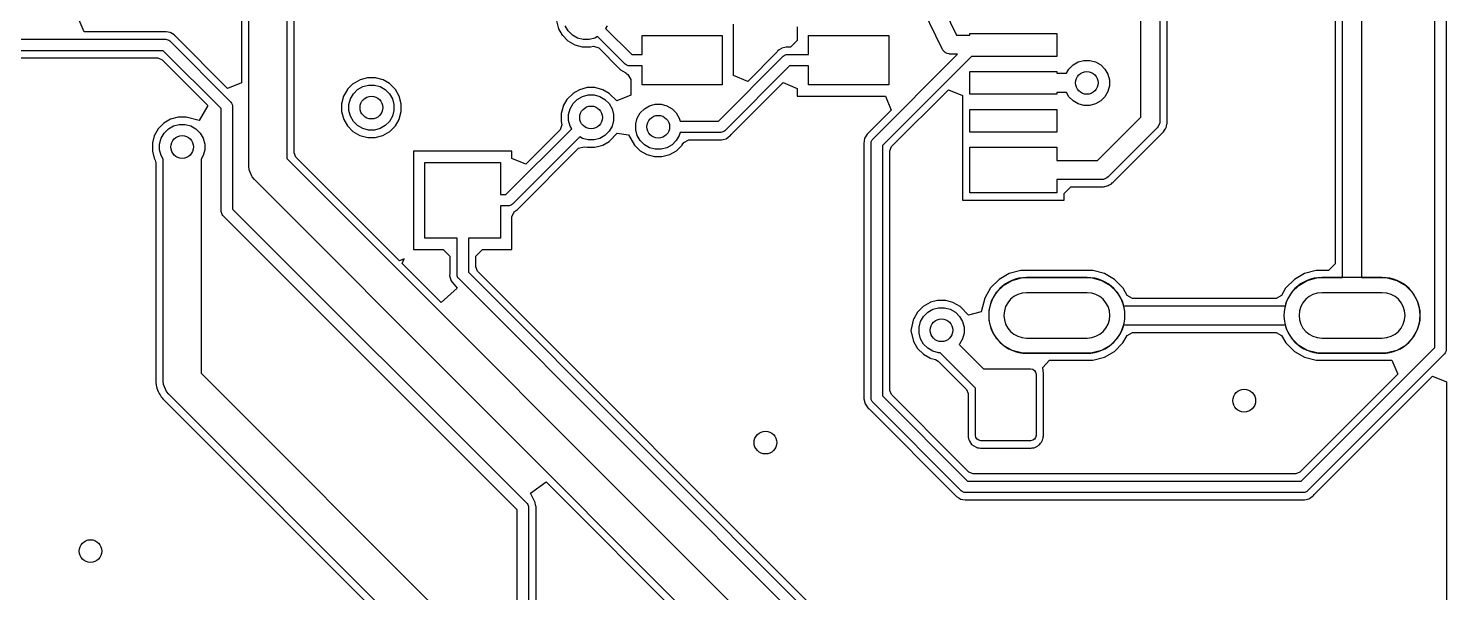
# Model space of a CAD drawing. Header units: inches. Extents: x 3.92 to 7.78, y -6.06 to -2.2.
# Drawn here: x 7.038 to 7.776, y -4.409 to -4.115 of the extents above; entities that cross this region are included whole.
import ezdxf

# ---------------------------------------------------------------- set-up
doc = ezdxf.new("R2010")
doc.units = ezdxf.units.IN
doc.header["$MEASUREMENT"] = 0
doc.layers.add('F.Cu', color=13, linetype='CONTINUOUS', true_color=0xc83434)

msp = doc.modelspace()

# ---------------------------------------------------------------- linework, layer by layer
at = {"layer": 'F.Cu', "linetype": 'CONTINUOUS'}
for p, q in [((7.7695, -4.28119), (7.7695, -3.84653)), ((7.7754, -3.84531), (7.7754, -4.28241)), ((7.17225, -3.87293), (7.17225, -4.18293)), ((7.14878, -3.87984), (7.14878, -4.14366)), ((7.15256, -4.18701), (7.15256, -3.87701)), ((7.17606, -4.15457), (7.17606, -3.94268)), ((7.7176, -3.96862), (7.7176, -4.2378)), ((7.72138, -4.23738), (7.72138, -3.969)), ((7.73138, -3.97107), (7.73138, -4.23738)), ((7.62644, -4.0195), (7.62644, -4.16358)), ((7.63028, -4.16374), (7.63028, -4.01917)), ((7.61644, -4.16151), (7.61644, -4.02157)), ((7.51315, -4.126), (7.49419, -4.08712)), ((7.50526, -4.08736), (7.52065, -4.11894)), ((7.06681, -4.11724), (7.06378, -4.10996)), ((7.31252, -4.11154), (7.31362, -4.11559)), ((7.31362, -4.11559), (7.31551, -4.11886)), ((7.31866, -4.11665), (7.31712, -4.11398)), ((7.33894, -4.11398), (7.33813, -4.11539)), ((7.33813, -4.11539), (7.35167, -4.12894)), ((7.40472, -4.13988), (7.40472, -4.11319)), ((7.4378, -4.11453), (7.4378, -4.12165)), ((6.94793, -4.12106), (7.10928, -4.12106)), ((7.10862, -4.11724), (7.06681, -4.11724)), ((7.10921, -4.1172), (7.10862, -4.11724)), ((7.10933, -4.1172), (7.10921, -4.1172)), ((7.10928, -4.12106), (7.10985, -4.12112)), ((7.10949, -4.11724), (7.10933, -4.1172)), ((7.11161, -4.1176), (7.10949, -4.11724)), ((7.10985, -4.12112), (7.11092, -4.12156)), ((7.11092, -4.12156), (7.11092, -4.12156)), ((7.11092, -4.12156), (7.11136, -4.12193)), ((7.11136, -4.12193), (7.14322, -4.15378)), ((7.11169, -4.1176), (7.11161, -4.1176)), ((7.11201, -4.11772), (7.11169, -4.1176)), ((7.11283, -4.11827), (7.11201, -4.11772)), ((7.1137, -4.11878), (7.11283, -4.11827)), ((7.11398, -4.11906), (7.1137, -4.11878)), ((7.11406, -4.11917), (7.11398, -4.11906)), ((7.11433, -4.11949), (7.11406, -4.11917)), ((7.1415, -4.14669), (7.11433, -4.11949)), ((7.31551, -4.11886), (7.31563, -4.11898)), ((7.31563, -4.11898), (7.31843, -4.12181)), ((7.31843, -4.12181), (7.32213, -4.12398)), ((7.32084, -4.11883), (7.31866, -4.11665)), ((7.32351, -4.12038), (7.32084, -4.11883)), ((7.32649, -4.12117), (7.32351, -4.12038)), ((7.32957, -4.12117), (7.32649, -4.12117)), ((7.33255, -4.12038), (7.32957, -4.12117)), ((7.33395, -4.11957), (7.33255, -4.12038)), ((7.34836, -4.13398), (7.33395, -4.11957)), ((7.35709, -4.12894), (7.35709, -4.11909)), ((7.35709, -4.11909), (7.39882, -4.11909)), ((7.39882, -4.11909), (7.39882, -4.14469)), ((7.4378, -4.12165), (7.43433, -4.12512)), ((7.4437, -4.12894), (7.4437, -4.11909)), ((7.4437, -4.11909), (7.48543, -4.11909)), ((7.48543, -4.11909), (7.48543, -4.14469)), ((7.52065, -4.11894), (7.52756, -4.11898)), ((7.52756, -4.11898), (7.52756, -4.11811)), ((7.52756, -4.11811), (7.57283, -4.11811)), ((7.57283, -4.11811), (7.57283, -4.12992)), ((7.10805, -4.12697), (6.94793, -4.12697)), ((7.01693, -4.13075), (7.10524, -4.13075)), ((7.10524, -4.13075), (7.1074, -4.13165)), ((7.13818, -4.15709), (7.10805, -4.12697)), ((7.32213, -4.12398), (7.32594, -4.12496)), ((7.32594, -4.12496), (7.3302, -4.12496)), ((7.3302, -4.12496), (7.33181, -4.12469)), ((7.33181, -4.12469), (7.33453, -4.12555)), ((7.33453, -4.12555), (7.34539, -4.13642)), ((7.35167, -4.12894), (7.35709, -4.12894)), ((7.39675, -4.16356), (7.43051, -4.1298)), ((7.42705, -4.12791), (7.41201, -4.14291)), ((7.42736, -4.12752), (7.42705, -4.12791)), ((7.42752, -4.12728), (7.42736, -4.12752)), ((7.42772, -4.12709), (7.42752, -4.12728)), ((7.42843, -4.12661), (7.42772, -4.12709)), ((7.42957, -4.12575), (7.42843, -4.12661)), ((7.42984, -4.12563), (7.42957, -4.12575)), ((7.43134, -4.12531), (7.42984, -4.12563)), ((7.43051, -4.1298), (7.43096, -4.12943)), ((7.43096, -4.12943), (7.43171, -4.12912)), ((7.43138, -4.12528), (7.43134, -4.12531)), ((7.43205, -4.12512), (7.43138, -4.12528)), ((7.43171, -4.12912), (7.43202, -4.12899)), ((7.43202, -4.12899), (7.4326, -4.12894)), ((7.43433, -4.12512), (7.43205, -4.12512)), ((7.4326, -4.12894), (7.4437, -4.12894)), ((7.47712, -4.17288), (7.52122, -4.12879)), ((7.52843, -4.12992), (7.48216, -4.1762)), ((7.51342, -4.12644), (7.51315, -4.126)), ((7.51346, -4.12656), (7.51342, -4.12644)), ((7.51353, -4.12663), (7.51346, -4.12656)), ((7.51365, -4.12682), (7.51353, -4.12663)), ((7.51425, -4.12736), (7.51365, -4.12682)), ((7.51482, -4.12792), (7.51425, -4.12736)), ((7.51497, -4.12799), (7.51482, -4.12792)), ((7.51509, -4.1281), (7.51497, -4.12799)), ((7.51585, -4.12836), (7.51509, -4.1281)), ((7.51659, -4.12867), (7.51585, -4.12836)), ((7.51682, -4.12869), (7.51659, -4.12867)), ((7.51691, -4.12872), (7.51682, -4.12869)), ((7.51704, -4.12871), (7.51691, -4.12872)), ((7.51755, -4.12877), (7.51704, -4.12871)), ((7.52122, -4.12879), (7.51755, -4.12877)), ((7.57283, -4.12992), (7.52843, -4.12992)), ((7.1074, -4.13165), (7.13118, -4.15547)), ((7.34539, -4.13642), (7.34579, -4.13689)), ((7.34579, -4.13689), (7.34583, -4.13697)), ((7.34583, -4.13697), (7.34858, -4.13854)), ((7.34881, -4.13434), (7.34836, -4.13398)), ((7.34858, -4.13854), (7.34866, -4.1387)), ((7.34866, -4.1387), (7.34969, -4.13933)), ((7.34951, -4.13463), (7.34881, -4.13434)), ((7.34881, -4.13434), (7.34881, -4.13434)), ((7.34881, -4.13434), (7.34881, -4.13434)), ((7.34987, -4.13479), (7.34951, -4.13463)), ((7.35045, -4.13484), (7.34987, -4.13479)), ((7.34987, -4.13479), (7.34987, -4.13479)), ((7.34987, -4.13479), (7.34987, -4.13479)), ((7.35709, -4.13484), (7.35045, -4.13484)), ((7.35709, -4.14469), (7.35709, -4.13484)), ((7.43382, -4.13484), (7.40006, -4.1686)), ((7.4437, -4.13484), (7.43382, -4.13484)), ((7.4437, -4.14469), (7.4437, -4.13484)), ((7.52756, -4.14961), (7.52756, -4.1378)), ((7.52756, -4.1378), (7.57283, -4.1378)), ((7.57283, -4.1378), (7.57283, -4.1387)), ((7.57283, -4.1387), (7.57781, -4.1387)), ((7.57781, -4.1387), (7.57907, -4.13651)), ((7.57907, -4.13651), (7.58125, -4.13433)), ((7.58125, -4.13433), (7.58392, -4.13279)), ((7.58392, -4.13279), (7.5869, -4.13199)), ((7.5869, -4.13199), (7.58999, -4.13199)), ((7.58999, -4.13199), (7.59296, -4.13279)), ((7.59296, -4.13279), (7.59563, -4.13433)), ((7.59563, -4.13433), (7.59782, -4.13651)), ((7.59782, -4.13651), (7.59936, -4.13918)), ((7.14878, -4.14366), (7.1415, -4.14669)), ((7.20646, -4.14437), (7.20386, -4.14705)), ((7.20677, -4.14413), (7.20646, -4.14437)), ((7.21039, -4.14205), (7.20677, -4.14413)), ((7.2091, -4.14718), (7.21177, -4.14564)), ((7.21421, -4.14106), (7.21039, -4.14205)), ((7.21177, -4.14564), (7.21475, -4.14484)), ((7.21839, -4.14106), (7.21421, -4.14106)), ((7.21475, -4.14484), (7.21783, -4.14484)), ((7.21783, -4.14484), (7.22081, -4.14564)), ((7.22232, -4.14209), (7.21839, -4.14106)), ((7.22081, -4.14564), (7.22348, -4.14718)), ((7.22236, -4.14209), (7.22232, -4.14209)), ((7.22571, -4.14406), (7.22236, -4.14209)), ((7.22874, -4.14709), (7.22571, -4.14406)), ((7.34969, -4.13933), (7.35118, -4.14201)), ((7.35118, -4.14201), (7.35118, -4.15008)), ((7.39882, -4.14469), (7.35709, -4.14469)), ((7.40343, -4.17059), (7.43051, -4.14354)), ((7.41201, -4.14291), (7.40472, -4.13988)), ((7.43051, -4.14354), (7.4378, -4.14657)), ((7.48543, -4.14469), (7.4437, -4.14469)), ((7.59936, -4.13918), (7.60015, -4.14216)), ((7.60015, -4.14524), (7.59936, -4.14822)), ((7.60015, -4.14216), (7.60015, -4.14524)), ((7.20185, -4.15059), (7.20079, -4.15457)), ((7.20386, -4.14709), (7.20185, -4.15059)), ((7.20386, -4.14705), (7.20386, -4.14709)), ((7.20458, -4.15501), (7.20538, -4.15203)), ((7.20538, -4.15203), (7.20692, -4.14936)), ((7.20692, -4.14936), (7.2091, -4.14718)), ((7.22348, -4.14718), (7.22566, -4.14936)), ((7.22566, -4.14936), (7.2272, -4.15203)), ((7.2272, -4.15203), (7.228, -4.15501)), ((7.22882, -4.1472), (7.22874, -4.14709)), ((7.23075, -4.15059), (7.22882, -4.1472)), ((7.23181, -4.15457), (7.23075, -4.15059)), ((7.31799, -4.15232), (7.3161, -4.15571)), ((7.31811, -4.15217), (7.31799, -4.15232)), ((7.32102, -4.14933), (7.31811, -4.15217)), ((7.3211, -4.14925), (7.32102, -4.14933)), ((7.32457, -4.14724), (7.3211, -4.14925)), ((7.32119, -4.15449), (7.32337, -4.15231)), ((7.32337, -4.15231), (7.32604, -4.15077)), ((7.32854, -4.14618), (7.32457, -4.14724)), ((7.32604, -4.15077), (7.32902, -4.14997)), ((7.33252, -4.14618), (7.32854, -4.14618)), ((7.32902, -4.14997), (7.3321, -4.14997)), ((7.3321, -4.14997), (7.33508, -4.15077)), ((7.33661, -4.14728), (7.33252, -4.14618)), ((7.33508, -4.15077), (7.33775, -4.15231)), ((7.34004, -4.14925), (7.33661, -4.14728)), ((7.33775, -4.15231), (7.33993, -4.15449)), ((7.3439, -4.15311), (7.34004, -4.14925)), ((7.35118, -4.15008), (7.3439, -4.15311)), ((7.4378, -4.14657), (7.4378, -4.15059)), ((7.4378, -4.15059), (7.4837, -4.15059)), ((7.4837, -4.15059), (7.48673, -4.15787)), ((7.48689, -4.17681), (7.5165, -4.14724)), ((7.5165, -4.14724), (7.52378, -4.15028)), ((7.52378, -4.15028), (7.52378, -4.20461)), ((7.57283, -4.14961), (7.52756, -4.14961)), ((7.57781, -4.1487), (7.57283, -4.1487)), ((7.57283, -4.1487), (7.57283, -4.14961)), ((7.57907, -4.15089), (7.57781, -4.1487)), ((7.58125, -4.15307), (7.57907, -4.15089)), ((7.58392, -4.15461), (7.58125, -4.15307)), ((7.59563, -4.15307), (7.59296, -4.15461)), ((7.59782, -4.15089), (7.59563, -4.15307)), ((7.59936, -4.14822), (7.59782, -4.15089)), ((7.13118, -4.15547), (7.12669, -4.16331)), ((7.13818, -4.2105), (7.13818, -4.15709)), ((7.14322, -4.15378), (7.14359, -4.15423)), ((7.14359, -4.15423), (7.14403, -4.15529)), ((7.14403, -4.15529), (7.14408, -4.15587)), ((7.14408, -4.15587), (7.14408, -4.20928)), ((7.17606, -4.18012), (7.17606, -4.15457)), ((7.20079, -4.15457), (7.20079, -4.15858)), ((7.20079, -4.15858), (7.20189, -4.16268)), ((7.20458, -4.15809), (7.20458, -4.15501)), ((7.20538, -4.16107), (7.20458, -4.15809)), ((7.228, -4.15809), (7.2272, -4.16107)), ((7.228, -4.15501), (7.228, -4.15809)), ((7.23075, -4.16252), (7.23181, -4.15858)), ((7.23181, -4.15858), (7.23181, -4.15457)), ((7.31602, -4.15591), (7.31508, -4.15969)), ((7.31508, -4.15969), (7.31508, -4.16382)), ((7.3161, -4.15571), (7.31602, -4.15591)), ((7.31885, -4.16014), (7.31965, -4.15716)), ((7.31885, -4.16322), (7.31885, -4.16014)), ((7.31965, -4.15716), (7.32119, -4.15449)), ((7.33993, -4.15449), (7.34147, -4.15716)), ((7.34147, -4.15716), (7.34227, -4.16014)), ((7.34227, -4.16014), (7.34227, -4.16322)), ((7.3546, -4.162), (7.35614, -4.15933)), ((7.35614, -4.15933), (7.35832, -4.15715)), ((7.35832, -4.15715), (7.36099, -4.1556)), ((7.36099, -4.1556), (7.36397, -4.15481)), ((7.36397, -4.15481), (7.36705, -4.15481)), ((7.36705, -4.15481), (7.37003, -4.1556)), ((7.37003, -4.1556), (7.3727, -4.15715)), ((7.3727, -4.15715), (7.37488, -4.15933)), ((7.37488, -4.15933), (7.37642, -4.162)), ((7.48673, -4.15787), (7.47472, -4.16988)), ((7.52756, -4.16929), (7.52756, -4.15748)), ((7.52756, -4.15748), (7.57284, -4.15748)), ((7.57284, -4.15748), (7.57284, -4.16929)), ((7.5869, -4.15541), (7.58392, -4.15461)), ((7.58999, -4.15541), (7.5869, -4.15541)), ((7.59296, -4.15461), (7.58999, -4.15541)), ((7.10543, -4.16752), (7.10335, -4.17118)), ((7.10839, -4.16457), (7.10543, -4.16752)), ((7.11181, -4.16256), (7.10839, -4.16457)), ((7.10848, -4.16983), (7.11066, -4.16765)), ((7.11066, -4.16765), (7.11333, -4.16611)), ((7.11575, -4.16154), (7.11181, -4.16256)), ((7.11333, -4.16611), (7.1163, -4.16531)), ((7.11992, -4.16154), (7.11575, -4.16154)), ((7.1163, -4.16531), (7.11939, -4.16531)), ((7.11939, -4.16531), (7.12237, -4.16611)), ((7.12669, -4.16331), (7.11992, -4.16154)), ((7.12237, -4.16611), (7.12504, -4.16765)), ((7.12504, -4.16765), (7.12722, -4.16983)), ((7.20189, -4.16268), (7.20193, -4.16272)), ((7.20193, -4.16272), (7.20382, -4.16598)), ((7.20382, -4.16598), (7.20398, -4.16614)), ((7.20398, -4.16614), (7.20669, -4.1689)), ((7.20692, -4.16374), (7.20538, -4.16107)), ((7.2091, -4.16592), (7.20692, -4.16374)), ((7.21177, -4.16746), (7.2091, -4.16592)), ((7.21475, -4.16826), (7.21177, -4.16746)), ((7.22081, -4.16746), (7.21783, -4.16826)), ((7.22348, -4.16592), (7.22081, -4.16746)), ((7.22566, -4.16374), (7.22348, -4.16592)), ((7.2272, -4.16107), (7.22566, -4.16374)), ((7.22583, -4.1689), (7.22862, -4.16618)), ((7.22862, -4.16618), (7.22878, -4.16598)), ((7.22878, -4.16598), (7.23067, -4.16272)), ((7.23067, -4.16272), (7.23075, -4.16252)), ((7.2863, -4.20177), (7.32046, -4.16761)), ((7.31449, -4.16819), (7.29665, -4.18602)), ((7.31535, -4.16547), (7.31449, -4.16819)), ((7.31508, -4.16382), (7.31535, -4.16547)), ((7.31965, -4.1662), (7.31885, -4.16322)), ((7.32046, -4.16761), (7.31965, -4.1662)), ((7.34147, -4.1662), (7.33993, -4.16887)), ((7.34227, -4.16322), (7.34147, -4.1662)), ((7.3538, -4.16497), (7.3546, -4.162)), ((7.3538, -4.16806), (7.3538, -4.16497)), ((7.3546, -4.17104), (7.3538, -4.16806)), ((7.37642, -4.162), (7.37684, -4.16356)), ((7.37684, -4.16356), (7.39675, -4.16356)), ((7.59398, -4.18398), (7.61644, -4.16151)), ((7.62498, -4.16712), (7.59958, -4.19251)), ((7.6256, -4.16636), (7.62498, -4.16712)), ((7.62634, -4.16456), (7.6256, -4.16636)), ((7.62644, -4.16358), (7.62634, -4.16456)), ((7.62634, -4.16456), (7.62634, -4.16456)), ((7.6287, -4.1685), (7.62933, -4.1676)), ((7.62933, -4.1676), (7.62949, -4.1672)), ((7.62949, -4.1672), (7.62965, -4.16689)), ((7.62965, -4.16689), (7.62969, -4.16685)), ((7.62969, -4.16685), (7.62984, -4.16618)), ((7.62984, -4.16618), (7.62992, -4.16587)), ((7.62992, -4.16587), (7.63012, -4.1652)), ((7.63012, -4.1652), (7.63016, -4.16504)), ((7.63016, -4.165), (7.6302, -4.16457)), ((7.63016, -4.16504), (7.63016, -4.165)), ((7.6302, -4.16457), (7.63024, -4.16425)), ((7.63024, -4.16425), (7.63028, -4.16374)), ((7.10335, -4.17118), (7.10236, -4.17492)), ((7.10236, -4.17492), (7.10236, -4.17925)), ((7.10614, -4.17548), (7.10693, -4.1725)), ((7.10614, -4.17857), (7.10614, -4.17548)), ((7.10693, -4.1725), (7.10848, -4.16983)), ((7.12722, -4.16983), (7.12876, -4.1725)), ((7.12876, -4.1725), (7.12956, -4.17548)), ((7.12956, -4.17548), (7.12956, -4.17857)), ((7.20669, -4.1689), (7.21028, -4.17098)), ((7.21028, -4.17098), (7.21441, -4.17209)), ((7.21441, -4.17209), (7.21827, -4.17209)), ((7.21783, -4.16826), (7.21475, -4.16826)), ((7.21827, -4.17209), (7.22228, -4.17102)), ((7.22228, -4.17102), (7.22583, -4.1689)), ((7.32463, -4.17178), (7.28961, -4.20681)), ((7.32604, -4.17259), (7.32463, -4.17178)), ((7.32902, -4.17339), (7.32604, -4.17259)), ((7.3321, -4.17339), (7.32902, -4.17339)), ((7.33508, -4.17259), (7.3321, -4.17339)), ((7.33775, -4.17105), (7.33508, -4.17259)), ((7.33669, -4.17606), (7.34, -4.17417)), ((7.33993, -4.16887), (7.33775, -4.17105)), ((7.34, -4.17417), (7.34004, -4.17413)), ((7.34004, -4.17413), (7.34413, -4.16992)), ((7.34413, -4.16992), (7.35, -4.17063)), ((7.35, -4.17063), (7.35307, -4.17602)), ((7.35614, -4.17371), (7.3546, -4.17104)), ((7.35832, -4.17589), (7.35614, -4.17371)), ((7.37488, -4.17371), (7.3727, -4.17589)), ((7.37642, -4.17104), (7.37488, -4.17371)), ((7.37684, -4.16947), (7.37642, -4.17104)), ((7.39797, -4.16947), (7.37684, -4.16947)), ((7.37799, -4.17594), (7.37886, -4.17465)), ((7.37886, -4.17465), (7.38146, -4.17327)), ((7.38146, -4.17327), (7.39787, -4.17327)), ((7.39787, -4.17327), (7.39815, -4.17331)), ((7.39855, -4.16941), (7.39797, -4.16947)), ((7.39815, -4.17331), (7.39846, -4.17327)), ((7.39846, -4.17327), (7.39921, -4.17311)), ((7.39961, -4.16897), (7.39855, -4.16941)), ((7.39921, -4.17311), (7.39925, -4.17307)), ((7.39925, -4.17307), (7.40075, -4.17276)), ((7.40006, -4.1686), (7.39961, -4.16897)), ((7.40075, -4.17276), (7.40098, -4.17264)), ((7.40098, -4.17264), (7.40169, -4.17209)), ((7.40169, -4.17209), (7.40181, -4.17201)), ((7.40181, -4.17201), (7.4028, -4.1713)), ((7.4028, -4.1713), (7.40303, -4.17106)), ((7.40303, -4.17106), (7.40343, -4.17059)), ((7.47283, -4.1724), (7.4724, -4.1752)), ((7.4724, -4.1752), (7.4724, -4.17524)), ((7.4724, -4.17524), (7.47248, -4.17575)), ((7.47331, -4.17177), (7.47283, -4.1724)), ((7.47409, -4.17039), (7.47331, -4.17177)), ((7.47441, -4.17016), (7.47409, -4.17039)), ((7.47472, -4.16988), (7.47441, -4.17016)), ((7.47626, -4.17497), (7.47631, -4.1744)), ((7.47626, -4.30765), (7.47626, -4.17497)), ((7.47631, -4.1744), (7.47675, -4.17333)), ((7.47675, -4.17333), (7.47712, -4.17288)), ((7.57284, -4.16929), (7.52756, -4.16929)), ((7.6022, -4.19531), (7.62803, -4.16949)), ((7.62803, -4.16949), (7.62827, -4.16921)), ((7.62827, -4.16921), (7.62858, -4.1687)), ((7.62858, -4.1687), (7.6287, -4.1685)), ((7.10236, -4.17925), (7.10335, -4.18287)), ((7.10335, -4.18287), (7.10386, -4.18386)), ((7.10693, -4.18154), (7.10614, -4.17857)), ((7.108, -4.1834), (7.10693, -4.18154)), ((7.12876, -4.18154), (7.12769, -4.1834)), ((7.12956, -4.17857), (7.12876, -4.18154)), ((7.17225, -4.18293), (7.47822, -4.48891)), ((7.17697, -4.18228), (7.17606, -4.18012)), ((7.23091, -4.23622), (7.17697, -4.18228)), ((7.28937, -4.17913), (7.23819, -4.17913)), ((7.23819, -4.17913), (7.23819, -4.23031)), ((7.28937, -4.18299), (7.28937, -4.17913)), ((7.29665, -4.18602), (7.28937, -4.18299)), ((7.29299, -4.20878), (7.32409, -4.17772)), ((7.32409, -4.17772), (7.32693, -4.17689)), ((7.32693, -4.17689), (7.32854, -4.1772)), ((7.32854, -4.1772), (7.33244, -4.1772)), ((7.33244, -4.1772), (7.33661, -4.1761)), ((7.33661, -4.1761), (7.33669, -4.17606)), ((7.35307, -4.17602), (7.35315, -4.1761)), ((7.35315, -4.1761), (7.35575, -4.17874)), ((7.35575, -4.17874), (7.3561, -4.17902)), ((7.3561, -4.17902), (7.35949, -4.18094)), ((7.36099, -4.17743), (7.35832, -4.17589)), ((7.35949, -4.18094), (7.36362, -4.18205)), ((7.36397, -4.17823), (7.36099, -4.17743)), ((7.36362, -4.18205), (7.3674, -4.18205)), ((7.36705, -4.17823), (7.36397, -4.17823)), ((7.37003, -4.17743), (7.36705, -4.17823)), ((7.3674, -4.18205), (7.37154, -4.18094)), ((7.3727, -4.17589), (7.37003, -4.17743)), ((7.37154, -4.18094), (7.37492, -4.17902)), ((7.37492, -4.17902), (7.37528, -4.17874)), ((7.37528, -4.17874), (7.37787, -4.1761)), ((7.37787, -4.1761), (7.37799, -4.17594)), ((7.47248, -4.17575), (7.47248, -4.30728)), ((7.48216, -4.1762), (7.48216, -4.30643)), ((7.48598, -4.17898), (7.48689, -4.17681)), ((7.48598, -4.30358), (7.48598, -4.17898)), ((7.52756, -4.20079), (7.52756, -4.17717)), ((7.52756, -4.17717), (7.57284, -4.17717)), ((7.57284, -4.17717), (7.57284, -4.18398)), ((7.10386, -4.18386), (7.10421, -4.18528)), ((7.10421, -4.18528), (7.10421, -4.29937)), ((7.108, -4.29861), (7.108, -4.1834)), ((7.12769, -4.1834), (7.12769, -4.29453)), ((7.15275, -4.18893), (7.15256, -4.18701)), ((7.15326, -4.19016), (7.15275, -4.18893)), ((7.15275, -4.18893), (7.15275, -4.18893)), ((7.15275, -4.18893), (7.15275, -4.18893)), ((7.15275, -4.18893), (7.15275, -4.18893)), ((7.15409, -4.19217), (7.15326, -4.19016)), ((7.24409, -4.22441), (7.24409, -4.18504)), ((7.24409, -4.18504), (7.28346, -4.18504)), ((7.28346, -4.18504), (7.28346, -4.20177)), ((7.57284, -4.18398), (7.59398, -4.18398)), ((7.15422, -4.19248), (7.15409, -4.19217)), ((7.15545, -4.19397), (7.15422, -4.19248)), ((7.15422, -4.19248), (7.15422, -4.19248)), ((7.46142, -4.49994), (7.15545, -4.19397)), ((7.59605, -4.19398), (7.57284, -4.19398)), ((7.57284, -4.19398), (7.57284, -4.20079)), ((7.59702, -4.19388), (7.59605, -4.19398)), ((7.59822, -4.19339), (7.59702, -4.19388)), ((7.59702, -4.19388), (7.59702, -4.19388)), ((7.59705, -4.19776), (7.59764, -4.1976)), ((7.59764, -4.1976), (7.59776, -4.1976)), ((7.59776, -4.1976), (7.59843, -4.19748)), ((7.59883, -4.19313), (7.59822, -4.19339)), ((7.59843, -4.19748), (7.59898, -4.19728)), ((7.59958, -4.19251), (7.59883, -4.19313)), ((7.59883, -4.19313), (7.59883, -4.19313)), ((7.59898, -4.19728), (7.59933, -4.19713)), ((7.59933, -4.19713), (7.59961, -4.19705)), ((7.59961, -4.19705), (7.6, -4.19677)), ((7.6, -4.19677), (7.60051, -4.19646)), ((7.60051, -4.19646), (7.60122, -4.19614)), ((7.60122, -4.19614), (7.6013, -4.1961)), ((7.6013, -4.1961), (7.60165, -4.19575)), ((7.60165, -4.19575), (7.60205, -4.19543)), ((7.60205, -4.19543), (7.6022, -4.19531)), ((7.28346, -4.20177), (7.2863, -4.20177)), ((7.52378, -4.20461), (7.57665, -4.20461)), ((7.57284, -4.20079), (7.52756, -4.20079)), ((7.57665, -4.20126), (7.58012, -4.1978)), ((7.57665, -4.20461), (7.57665, -4.20126)), ((7.58012, -4.1978), (7.59618, -4.1978)), ((7.59618, -4.1978), (7.59646, -4.19776)), ((7.59646, -4.19776), (7.59705, -4.19776)), ((7.13823, -4.21108), (7.13818, -4.2105)), ((7.13867, -4.21214), (7.13823, -4.21108)), ((7.13904, -4.21259), (7.13867, -4.21214)), ((7.14408, -4.20928), (7.29723, -4.36242)), ((7.28752, -4.20768), (7.28346, -4.20768)), ((7.28346, -4.20768), (7.28346, -4.22441)), ((7.2881, -4.20762), (7.28752, -4.20768)), ((7.28916, -4.20718), (7.2881, -4.20762)), ((7.2881, -4.20762), (7.2881, -4.20762)), ((7.2881, -4.20762), (7.2881, -4.20762)), ((7.28961, -4.20681), (7.28916, -4.20718)), ((7.28937, -4.21323), (7.29075, -4.21063)), ((7.29075, -4.21063), (7.29228, -4.20957)), ((7.29228, -4.20957), (7.29268, -4.20921)), ((7.29268, -4.20917), (7.29299, -4.20878)), ((7.29268, -4.20921), (7.29268, -4.20917)), ((7.29219, -4.36573), (7.13904, -4.21259)), ((7.28937, -4.23031), (7.28937, -4.21323)), ((7.26083, -4.22441), (7.24409, -4.22441)), ((7.26083, -4.24339), (7.26083, -4.22441)), ((7.28346, -4.22441), (7.26673, -4.22441)), ((7.26673, -4.22441), (7.26673, -4.24217)), ((7.23819, -4.23031), (7.25358, -4.23031)), ((7.25358, -4.23031), (7.25705, -4.23378)), ((7.25705, -4.23378), (7.25705, -4.24295)), ((7.27055, -4.23378), (7.27402, -4.23031)), ((7.27055, -4.23933), (7.27055, -4.23378)), ((7.27402, -4.23031), (7.28937, -4.23031)), ((7.23327, -4.23524), (7.23091, -4.23622)), ((7.23228, -4.2376), (7.23327, -4.23524)), ((7.25256, -4.25787), (7.23228, -4.2376)), ((7.27146, -4.2415), (7.27055, -4.23933)), ((7.65276, -4.62283), (7.27146, -4.2415)), ((7.55409, -4.24126), (7.54807, -4.24287)), ((7.59157, -4.24126), (7.55409, -4.24126)), ((7.5976, -4.24287), (7.59157, -4.24126)), ((7.70764, -4.24126), (7.70161, -4.24287)), ((7.71413, -4.24126), (7.70764, -4.24126)), ((7.7176, -4.2378), (7.71413, -4.24126)), ((7.72138, -4.24488), (7.72138, -4.23738)), ((7.73138, -4.23738), (7.73138, -4.24488)), ((7.25701, -4.24339), (7.25697, -4.2437)), ((7.25697, -4.2437), (7.25697, -4.24378)), ((7.25697, -4.24378), (7.25724, -4.245)), ((7.25705, -4.24295), (7.25701, -4.24339)), ((7.25724, -4.245), (7.25728, -4.24504)), ((7.25728, -4.24504), (7.25752, -4.2461)), ((7.25752, -4.2461), (7.25764, -4.24638)), ((7.25764, -4.24638), (7.26091, -4.25043)), ((7.26088, -4.24397), (7.26083, -4.24339)), ((7.26132, -4.24503), (7.26088, -4.24397)), ((7.26169, -4.24548), (7.26132, -4.24503)), ((7.64573, -4.62952), (7.26169, -4.24548)), ((7.26673, -4.24217), (7.65077, -4.62621)), ((7.54283, -4.24587), (7.53839, -4.25031)), ((7.54147, -4.25258), (7.5451, -4.24895)), ((7.54807, -4.24287), (7.54283, -4.24587)), ((7.5451, -4.24895), (7.54955, -4.24638)), ((7.54955, -4.24638), (7.55452, -4.24505)), ((7.55452, -4.24505), (7.55709, -4.24488)), ((7.55709, -4.24488), (7.58858, -4.24488)), ((7.58858, -4.24488), (7.55709, -4.24488)), ((7.58858, -4.24488), (7.59115, -4.24505)), ((7.59115, -4.24505), (7.59612, -4.24638)), ((7.59612, -4.24638), (7.60057, -4.24895)), ((7.60283, -4.24587), (7.5976, -4.24287)), ((7.60057, -4.24895), (7.6042, -4.25258)), ((7.60724, -4.25028), (7.60283, -4.24587)), ((7.69638, -4.24587), (7.69197, -4.25028)), ((7.69501, -4.25258), (7.69865, -4.24895)), ((7.70161, -4.24287), (7.69638, -4.24587)), ((7.69865, -4.24895), (7.7031, -4.24638)), ((7.7031, -4.24638), (7.70806, -4.24505)), ((7.70806, -4.24505), (7.71063, -4.24488)), ((7.71063, -4.24488), (7.72138, -4.24488)), ((7.74213, -4.24488), (7.71063, -4.24488)), ((7.73138, -4.24488), (7.74213, -4.24488)), ((7.74213, -4.24488), (7.7447, -4.24505)), ((7.7447, -4.24505), (7.74966, -4.24638)), ((7.74966, -4.24638), (7.75411, -4.24895)), ((7.75411, -4.24895), (7.75774, -4.25258)), ((7.26091, -4.25043), (7.25256, -4.25787)), ((7.53535, -4.25567), (7.5335, -4.26264)), ((7.53539, -4.25555), (7.53535, -4.25567)), ((7.53839, -4.25031), (7.53539, -4.25555)), ((7.5389, -4.25703), (7.54147, -4.25258)), ((7.58858, -4.25276), (7.55709, -4.25276)), ((7.6042, -4.25258), (7.60677, -4.25703)), ((7.60736, -4.25043), (7.60724, -4.25028)), ((7.60949, -4.25417), (7.60736, -4.25043)), ((7.61224, -4.25579), (7.60949, -4.25417)), ((7.62874, -4.25579), (7.61224, -4.25579)), ((7.62933, -4.25571), (7.62874, -4.25579)), ((7.63, -4.25579), (7.62933, -4.25571)), ((7.68697, -4.25579), (7.63, -4.25579)), ((7.68972, -4.25417), (7.68697, -4.25579)), ((7.69185, -4.25043), (7.68972, -4.25417)), ((7.69197, -4.25028), (7.69185, -4.25043)), ((7.69244, -4.25703), (7.69501, -4.25258)), ((7.74213, -4.25276), (7.71063, -4.25276)), ((7.75774, -4.25258), (7.76031, -4.25703)), ((7.50035, -4.26287), (7.49839, -4.26634)), ((7.50323, -4.26), (7.50035, -4.26283)), ((7.50035, -4.26283), (7.50035, -4.26287)), ((7.50689, -4.25783), (7.50323, -4.26)), ((7.50348, -4.26512), (7.50566, -4.26294)), ((7.50566, -4.26294), (7.50833, -4.2614)), ((7.50705, -4.25776), (7.50689, -4.25783)), ((7.51067, -4.25681), (7.50705, -4.25776)), ((7.50833, -4.2614), (7.51131, -4.2606)), ((7.51504, -4.25681), (7.51067, -4.25681)), ((7.51131, -4.2606), (7.51439, -4.2606)), ((7.51439, -4.2606), (7.51737, -4.2614)), ((7.51878, -4.2578), (7.51504, -4.25681)), ((7.51737, -4.2614), (7.52004, -4.26294)), ((7.52248, -4.26), (7.51878, -4.2578)), ((7.52004, -4.26294), (7.52222, -4.26512)), ((7.52689, -4.26441), (7.52248, -4.26)), ((7.5335, -4.26264), (7.52689, -4.26441)), ((7.53757, -4.262), (7.5389, -4.25703)), ((7.53757, -4.26714), (7.53757, -4.262)), ((7.60677, -4.25703), (7.60745, -4.25957)), ((7.60745, -4.25957), (7.629, -4.25957)), ((7.629, -4.25957), (7.68368, -4.25957)), ((7.68368, -4.25957), (7.69177, -4.25957)), ((7.69177, -4.25957), (7.69244, -4.25703)), ((7.76031, -4.25703), (7.76164, -4.262)), ((7.76164, -4.262), (7.76164, -4.26714)), ((7.49835, -4.26642), (7.49681, -4.27236)), ((7.49839, -4.26634), (7.49835, -4.26642)), ((7.50114, -4.27077), (7.50194, -4.26779)), ((7.50114, -4.27385), (7.50114, -4.27077)), ((7.50194, -4.26779), (7.50348, -4.26512)), ((7.52222, -4.26512), (7.52376, -4.26779)), ((7.52376, -4.26779), (7.52456, -4.27077)), ((7.52456, -4.27077), (7.52456, -4.27385)), ((7.5389, -4.2721), (7.53757, -4.26714)), ((7.60745, -4.26957), (7.60677, -4.2721)), ((7.629, -4.26957), (7.60745, -4.26957)), ((7.68368, -4.26957), (7.629, -4.26957)), ((7.69177, -4.26957), (7.68368, -4.26957)), ((7.69244, -4.2721), (7.69177, -4.26957)), ((7.76164, -4.26714), (7.76031, -4.2721)), ((7.49681, -4.27236), (7.49835, -4.27819)), ((7.49835, -4.27819), (7.50043, -4.28181)), ((7.50194, -4.27683), (7.50114, -4.27385)), ((7.50348, -4.2795), (7.50194, -4.27683)), ((7.52376, -4.27683), (7.52222, -4.2795)), ((7.52456, -4.27385), (7.52376, -4.27683)), ((7.54147, -4.27655), (7.5389, -4.2721)), ((7.5451, -4.28019), (7.54147, -4.27655)), ((7.55709, -4.27638), (7.58858, -4.27638)), ((7.6042, -4.27655), (7.60057, -4.28019)), ((7.60283, -4.28327), (7.60724, -4.27886)), ((7.60677, -4.2721), (7.6042, -4.27655)), ((7.60724, -4.27886), (7.60949, -4.27496)), ((7.60949, -4.27496), (7.61224, -4.27339)), ((7.61224, -4.27339), (7.68697, -4.27339)), ((7.68697, -4.27339), (7.68972, -4.27496)), ((7.68972, -4.27496), (7.69197, -4.27886)), ((7.69197, -4.27886), (7.69638, -4.28327)), ((7.69501, -4.27655), (7.69244, -4.2721)), ((7.69865, -4.28018), (7.69501, -4.27655)), ((7.71063, -4.27638), (7.74213, -4.27638)), ((7.75774, -4.27655), (7.75411, -4.28018)), ((7.76031, -4.2721), (7.75774, -4.27655)), ((7.50043, -4.28181), (7.50339, -4.28476)), ((7.50339, -4.28476), (7.50673, -4.28669)), ((7.50566, -4.28168), (7.50348, -4.2795)), ((7.50833, -4.28322), (7.50566, -4.28168)), ((7.51131, -4.28402), (7.50833, -4.28322)), ((7.51218, -4.28402), (7.51131, -4.28402)), ((7.53051, -4.30235), (7.51218, -4.28402)), ((7.52222, -4.2795), (7.52201, -4.27971)), ((7.52201, -4.27971), (7.53463, -4.29232)), ((7.54955, -4.28275), (7.5451, -4.28019)), ((7.55452, -4.28408), (7.54955, -4.28275)), ((7.55709, -4.28425), (7.55452, -4.28408)), ((7.58858, -4.28425), (7.55709, -4.28425)), ((7.55709, -4.28425), (7.58858, -4.28425)), ((7.59115, -4.28408), (7.58858, -4.28425)), ((7.59612, -4.28275), (7.59115, -4.28408)), ((7.59157, -4.28791), (7.59768, -4.28626)), ((7.60057, -4.28019), (7.59612, -4.28275)), ((7.59764, -4.28626), (7.60283, -4.28327)), ((7.59768, -4.28626), (7.59764, -4.28626)), ((7.69638, -4.28327), (7.70157, -4.28626)), ((7.7031, -4.28275), (7.69865, -4.28018)), ((7.69998, -4.35071), (7.7695, -4.28119)), ((7.70157, -4.28626), (7.70764, -4.28791)), ((7.70806, -4.28408), (7.7031, -4.28275)), ((7.77454, -4.2845), (7.70329, -4.35575)), ((7.71063, -4.28425), (7.70806, -4.28408)), ((7.74213, -4.28425), (7.71063, -4.28425)), ((7.71063, -4.28425), (7.74213, -4.28425)), ((7.7447, -4.28408), (7.74213, -4.28425)), ((7.74966, -4.28275), (7.7447, -4.28408)), ((7.75411, -4.28018), (7.74966, -4.28275)), ((7.7749, -4.28405), (7.77454, -4.2845)), ((7.77534, -4.28299), (7.7749, -4.28405)), ((7.7754, -4.28241), (7.77534, -4.28299)), ((7.50673, -4.28669), (7.50685, -4.28673)), ((7.50685, -4.28673), (7.50976, -4.28752)), ((7.50976, -4.28752), (7.5111, -4.28831)), ((7.5111, -4.28831), (7.52583, -4.30307)), ((7.53463, -4.29232), (7.5592, -4.29232)), ((7.5592, -4.29232), (7.56028, -4.29254)), ((7.56028, -4.29254), (7.56119, -4.29314)), ((7.56119, -4.29314), (7.56179, -4.29405)), ((7.56555, -4.29173), (7.56906, -4.28791)), ((7.56583, -4.29472), (7.56555, -4.29173)), ((7.56906, -4.28791), (7.59157, -4.28791)), ((7.70764, -4.28791), (7.74709, -4.28791)), ((7.74709, -4.28791), (7.75012, -4.2952)), ((7.10421, -4.29937), (7.10417, -4.29953)), ((7.10417, -4.29953), (7.10437, -4.30067)), ((7.10437, -4.30067), (7.10441, -4.30087)), ((7.10441, -4.30087), (7.10449, -4.30165)), ((7.10819, -4.30053), (7.108, -4.29861)), ((7.10966, -4.30408), (7.10819, -4.30053)), ((7.12769, -4.29453), (7.27822, -4.44506)), ((7.56179, -4.29405), (7.56201, -4.29513)), ((7.56201, -4.29513), (7.56201, -4.32692)), ((7.56583, -4.32717), (7.56583, -4.29472)), ((7.75012, -4.2952), (7.69929, -4.34602)), ((7.70665, -4.35776), (7.76831, -4.2961)), ((7.76831, -4.2961), (7.77559, -4.29913)), ((7.77559, -4.29913), (7.77559, -6.0237)), ((7.10449, -4.30165), (7.10461, -4.30197)), ((7.10461, -4.30197), (7.10472, -4.30248)), ((7.10472, -4.30248), (7.10535, -4.30406)), ((7.10535, -4.30406), (7.10547, -4.30441)), ((7.10547, -4.30441), (7.10571, -4.30488)), ((7.10571, -4.30488), (7.10591, -4.30524)), ((7.10591, -4.30524), (7.10622, -4.30567)), ((7.10622, -4.30567), (7.10634, -4.30591)), ((7.10634, -4.30591), (7.10701, -4.30697)), ((7.10701, -4.30697), (7.10748, -4.30744)), ((7.10748, -4.30744), (7.10787, -4.30791)), ((7.10787, -4.30791), (7.10803, -4.30815)), ((7.10803, -4.30815), (7.25673, -4.45677)), ((7.11089, -4.30557), (7.10966, -4.30408)), ((7.10966, -4.30408), (7.10966, -4.30408)), ((7.26142, -4.4561), (7.11089, -4.30557)), ((7.47244, -4.30772), (7.4724, -4.30791)), ((7.4724, -4.30791), (7.47244, -4.30795)), ((7.47248, -4.30728), (7.47244, -4.30772)), ((7.47244, -4.30795), (7.47307, -4.31063)), ((7.47631, -4.30823), (7.47626, -4.30765)), ((7.47675, -4.30929), (7.47631, -4.30823)), ((7.48216, -4.30643), (7.52644, -4.35071)), ((7.48689, -4.30575), (7.48598, -4.30358)), ((7.52173, -4.34063), (7.48689, -4.30575)), ((7.52583, -4.30307), (7.52673, -4.30524)), ((7.52673, -4.30524), (7.52673, -4.32709)), ((7.53051, -4.32692), (7.53051, -4.30235)), ((7.47307, -4.31063), (7.47413, -4.31205)), ((7.47413, -4.31205), (7.47449, -4.3126)), ((7.47449, -4.3126), (7.47472, -4.31276)), ((7.47472, -4.31276), (7.4752, -4.31315)), ((7.4752, -4.31315), (7.5202, -4.35819)), ((7.47712, -4.30974), (7.47675, -4.30929)), ((7.52313, -4.35575), (7.47712, -4.30974)), ((7.52673, -4.32709), (7.52677, -4.32783)), ((7.52677, -4.32783), (7.52685, -4.32839)), ((7.52685, -4.32839), (7.52693, -4.32882)), ((7.52693, -4.32882), (7.52717, -4.32949)), ((7.52717, -4.32949), (7.52724, -4.32957)), ((7.52724, -4.32957), (7.52839, -4.33165)), ((7.53073, -4.32799), (7.53051, -4.32692)), ((7.53133, -4.3289), (7.53073, -4.32799)), ((7.53224, -4.32951), (7.53133, -4.3289)), ((7.53331, -4.32972), (7.53224, -4.32951)), ((7.5592, -4.32972), (7.53331, -4.32972)), ((7.56028, -4.32951), (7.5592, -4.32972)), ((7.56119, -4.3289), (7.56028, -4.32951)), ((7.56179, -4.32799), (7.56119, -4.3289)), ((7.56201, -4.32692), (7.56179, -4.32799)), ((7.56437, -4.33102), (7.5648, -4.33039)), ((7.5648, -4.33039), (7.56535, -4.32945)), ((7.56535, -4.32945), (7.56559, -4.32882)), ((7.56559, -4.32882), (7.56567, -4.32846)), ((7.56567, -4.32846), (7.56575, -4.32776)), ((7.56575, -4.32776), (7.56583, -4.32717)), ((7.52839, -4.33165), (7.53083, -4.33307)), ((7.53083, -4.33307), (7.53154, -4.33335)), ((7.53154, -4.33335), (7.53177, -4.33339)), ((7.53177, -4.33339), (7.53248, -4.33346)), ((7.53248, -4.33346), (7.53311, -4.33354)), ((7.53311, -4.33354), (7.55941, -4.33354)), ((7.55941, -4.33354), (7.56004, -4.33346)), ((7.56004, -4.33346), (7.56075, -4.33339)), ((7.56075, -4.33339), (7.56098, -4.33335)), ((7.56098, -4.33335), (7.56177, -4.33307)), ((7.56173, -4.33307), (7.56276, -4.33248)), ((7.56177, -4.33307), (7.56173, -4.33307)), ((7.56276, -4.33248), (7.56331, -4.33209)), ((7.56331, -4.33209), (7.56374, -4.33169)), ((7.56374, -4.33169), (7.56398, -4.33146)), ((7.56398, -4.33146), (7.56437, -4.33102)), ((7.52713, -4.34602), (7.52173, -4.34063)), ((7.29906, -4.35701), (7.3072, -4.35114)), ((7.3072, -4.35114), (7.45673, -4.50063)), ((7.52644, -4.35071), (7.69998, -4.35071)), ((7.52929, -4.34693), (7.52713, -4.34602)), ((7.69713, -4.34693), (7.52929, -4.34693)), ((7.69929, -4.34602), (7.69713, -4.34693)), ((7.3015, -4.36189), (7.29906, -4.35701)), ((7.5202, -4.35819), (7.52059, -4.35866)), ((7.52059, -4.35866), (7.52067, -4.35878)), ((7.52067, -4.35878), (7.52177, -4.35941)), ((7.52177, -4.35941), (7.52193, -4.35949)), ((7.52193, -4.35949), (7.52272, -4.36004)), ((7.52272, -4.36004), (7.52276, -4.36004)), ((7.52276, -4.36004), (7.52516, -4.36047)), ((7.52358, -4.35612), (7.52313, -4.35575)), ((7.52464, -4.35656), (7.52358, -4.35612)), ((7.52522, -4.35661), (7.52464, -4.35656)), ((7.7012, -4.35661), (7.52522, -4.35661)), ((7.70178, -4.35656), (7.7012, -4.35661)), ((7.70284, -4.35612), (7.70178, -4.35656)), ((7.70248, -4.36024), (7.70398, -4.35992)), ((7.70329, -4.35575), (7.70284, -4.35612)), ((7.70398, -4.35992), (7.70421, -4.3598)), ((7.70421, -4.3598), (7.70512, -4.35913)), ((7.70512, -4.35913), (7.7052, -4.35909)), ((7.7052, -4.35909), (7.70602, -4.3585)), ((7.70602, -4.3585), (7.70622, -4.35827)), ((7.70622, -4.35827), (7.70626, -4.35823)), ((7.70626, -4.35823), (7.70665, -4.35776)), ((7.29219, -5.79351), (7.29219, -4.36573)), ((7.29723, -4.36242), (7.29759, -4.36287)), ((7.29759, -4.36287), (7.29803, -4.36393)), ((7.29803, -4.36393), (7.29809, -4.36451)), ((7.29809, -4.36451), (7.29809, -5.79228)), ((7.30173, -4.36327), (7.3015, -4.36189)), ((7.30181, -4.3635), (7.30173, -4.36327)), ((7.30197, -4.36413), (7.30181, -4.3635)), ((7.30193, -4.36453), (7.30197, -4.36429)), ((7.30193, -4.85713), (7.30193, -4.36453)), ((7.30197, -4.36429), (7.30197, -4.36413)), ((7.52516, -4.36047), (7.52543, -4.36047)), ((7.52543, -4.36047), (7.52579, -4.36043)), ((7.52579, -4.36043), (7.7011, -4.36043)), ((7.7011, -4.36043), (7.70138, -4.36047)), ((7.70138, -4.36047), (7.70169, -4.36043)), ((7.70169, -4.36043), (7.70244, -4.36028)), ((7.70244, -4.36028), (7.70248, -4.36024))]:
    msp.add_line(p, q, dxfattribs=at)
at = {"layer": 'F.Cu'}
for centre in [(7.58844, -4.1437), (7.58844, -4.1437), (7.21629, -4.15655), (7.21629, -4.15655), (7.33056, -4.16168), (7.33056, -4.16168), (7.36551, -4.16652), (7.36551, -4.16652), (7.11785, -4.17702), (7.11785, -4.17702), (7.51285, -4.27231), (7.51285, -4.27231), (7.6703, -4.30889), (7.6703, -4.30889), (7.42126, -4.33071), (7.42126, -4.33071), (7.07017, -4.38711), (7.07017, -4.38711)]:
    msp.add_circle(centre, 0.00591, dxfattribs=at)
for centre, radius, start, end in [((7.55709, -4.26457), 0.01969, 90, 270), ((7.58858, -4.26457), 0.01969, -90, 90), ((7.71063, -4.26457), 0.01969, 90, 270), ((7.74213, -4.26457), 0.01969, -90, 90), ((7.55709, -4.26457), 0.01181, 90, 270), ((7.58858, -4.26457), 0.01181, -90, 90), ((7.71063, -4.26457), 0.01181, 90, 270), ((7.74213, -4.26457), 0.01181, -90, 90)]:
    msp.add_arc(centre, radius, start, end, dxfattribs=at)

doc.saveas('drawing.dxf')
